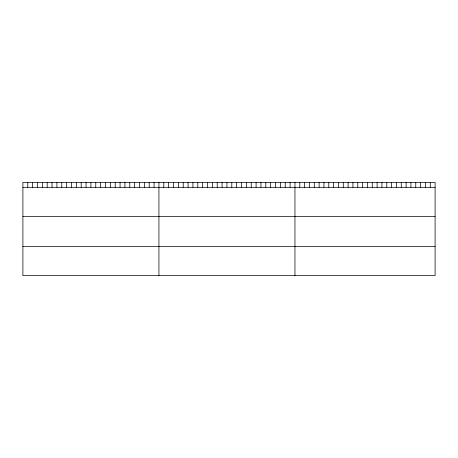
<?xml version="1.0" encoding="UTF-8"?>
<svg xmlns="http://www.w3.org/2000/svg" width="458" height="458" viewBox="0 0 458 458"><rect width="100%" height="100%" fill="white"/><g stroke="black" fill="none" stroke-linecap="round" stroke-linejoin="round"><path stroke-width="0.69" d="M435.1 187.322L435.1 275.624L22.9 275.624L22.9 182.376L435.1 182.376L435.1 187.322L22.9 187.322M22.9 216.462L435.1 216.462M22.9 246.484L435.1 246.484M430.268 182.376L430.268 187.322M425.436 182.376L425.436 187.322M420.604 182.376L420.604 187.322M415.767 182.376L415.767 187.322M410.935 182.376L410.935 187.322M406.103 182.376L406.103 187.322M401.271 182.376L401.271 187.322M396.439 182.376L396.439 187.322M391.607 182.376L391.607 187.322M386.775 182.376L386.775 187.322M381.938 182.376L381.938 187.322M377.106 182.376L377.106 187.322M372.274 182.376L372.274 187.322M367.442 182.376L367.442 187.322M362.61 182.376L362.61 187.322M357.778 182.376L357.778 187.322M352.946 182.376L352.946 187.322M348.114 182.376L348.114 187.322M343.277 182.376L343.277 187.322M338.445 182.376L338.445 187.322M333.613 182.376L333.613 187.322M328.781 182.376L328.781 187.322M323.949 182.376L323.949 187.322M319.117 182.376L319.117 187.322M314.285 182.376L314.285 187.322M309.448 182.376L309.448 187.322M304.616 182.376L304.616 187.322M299.784 182.376L299.784 187.322M294.952 182.376L294.952 275.624M290.091 182.376L290.091 187.322M285.237 182.376L285.237 187.322M280.376 182.376L280.376 187.322M275.521 182.376L275.521 187.322M270.661 182.376L270.661 187.322M265.806 182.376L265.806 187.322M260.946 182.376L260.946 187.322M256.085 182.376L256.085 187.322M251.23 182.376L251.23 187.322M246.37 182.376L246.37 187.322M241.515 182.376L241.515 187.322M236.654 182.376L236.654 187.322M231.8 182.376L231.8 187.322M226.939 182.376L226.939 187.322M222.078 182.376L222.078 187.322M217.224 182.376L217.224 187.322M212.363 182.376L212.363 187.322M207.508 182.376L207.508 187.322M202.648 182.376L202.648 187.322M197.793 182.376L197.793 187.322M192.933 182.376L192.933 187.322M188.072 182.376L188.072 187.322M183.217 182.376L183.217 187.322M178.357 182.376L178.357 187.322M173.502 182.376L173.502 187.322M168.641 182.376L168.641 187.322M163.787 182.376L163.787 187.322M158.926 182.376L158.926 275.624M154.065 182.376L154.065 187.322M149.211 182.376L149.211 187.322M144.35 182.376L144.35 187.322M139.495 182.376L139.495 187.322M134.635 182.376L134.635 187.322M129.78 182.376L129.78 187.322M124.919 182.376L124.919 187.322M120.059 182.376L120.059 187.322M115.204 182.376L115.204 187.322M110.344 182.376L110.344 187.322M105.489 182.376L105.489 187.322M100.628 182.376L100.628 187.322M95.774 182.376L95.774 187.322M90.913 182.376L90.913 187.322M86.052 182.376L86.052 187.322M81.198 182.376L81.198 187.322M76.337 182.376L76.337 187.322M71.482 182.376L71.482 187.322M66.622 182.376L66.622 187.322M61.767 182.376L61.767 187.322M56.907 182.376L56.907 187.322M52.046 182.376L52.046 187.322M47.191 182.376L47.191 187.322M42.331 182.376L42.331 187.322M37.476 182.376L37.476 187.322M32.615 182.376L32.615 187.322M27.761 182.376L27.761 187.322"/></g></svg>
